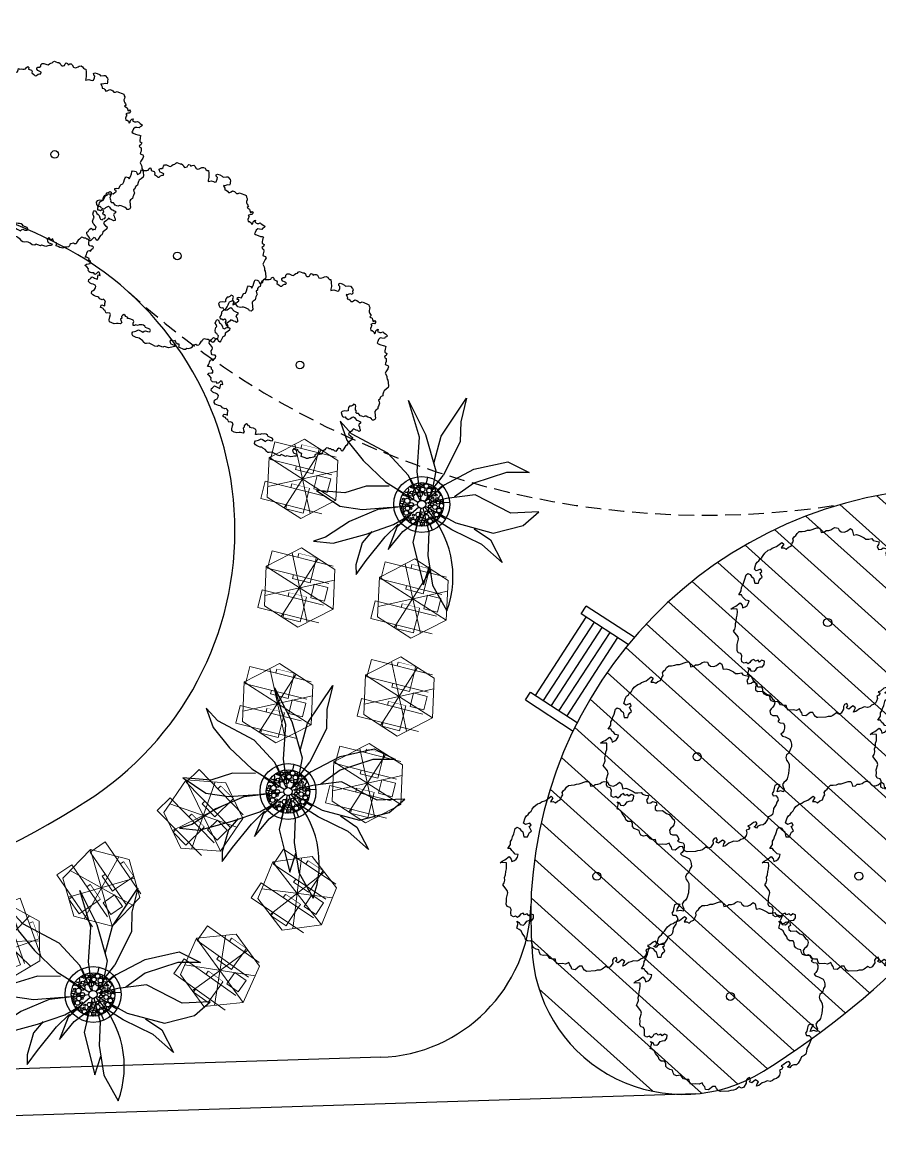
# Model space of a CAD drawing. Extents: x 309418 to 1212698, y 3438380 to 6877191.
# Drawn here: x 606423.65 to 606451.22, y 3438566.44 to 3438602.69 of the extents above; entities that cross this region are included whole.
import ezdxf

# ---------------------------------------------------------------- set-up
doc = ezdxf.new("R2010")
doc.units = 0
doc.header["$MEASUREMENT"] = 0
doc.set_wipeout_variables(frame=1)
doc.linetypes.add('DASHED', pattern=[0.75, 0.5, -0.25])
for name, color, linetype in [('Draft _ Lines', 20, 'Continuous'), ('DRAFT LINES', 32, 'Continuous'), ('DRAFT-LINES', 10, 'Continuous'), ('HW-LS-XR-Base v1$0$LA-DT-STAIRS', 20, 'Continuous'), ('LA-FLOWERING-TREE', 221, 'Continuous'), ('LA-HARD-PAVE-HATCH-MARBLE-TYPE (PV - MT-BG-01-AN - RA- ∅ - 01)', 227, 'Continuous'), ('LA-HARD-PAVE-HATCH-WOOD-TYPE( PV - WO-DW-01-∅ - ∅-∅ - 04)', 17, 'Continuous'), ('LA-HARD-PAVE-LINE-01', 30, 'Continuous'), ('LA-PATTERN', 28, 'Continuous'), ('LA-PLNT-PALMS', 251, 'Continuous'), ('LA-PLNT-TREE-TRUNK', 52, 'Continuous'), ('Tree-Delonix regia', 71, 'Continuous')]:
    doc.layers.add(name, color=color, linetype=linetype)
doc.layers.add('HW-LA-SF-LOUNGE CHAIRS', color=215, linetype='Continuous', lineweight=0)
doc.layers.add('L-CON-SF-CABANA', color=215, linetype='Continuous', lineweight=0)
doc.layers.add('HW-LS-XR-Base v1$0$HW-LS-Retaining Walls', color=1, linetype='Continuous', true_color=0xff0000)

# ---------------------------------------------------------------- blocks, each defined once
blk = doc.blocks.new('FTR-6')
blk.add_lwpolyline([(-2.443, -1.827), (-2.433, -1.751), (-2.405, -1.678), (-2.469, -1.618), (-2.646, -1.595), (-2.707, -1.511), (-2.662, -1.44), (-2.652, -1.364), (-2.624, -1.291), (-2.727, -1.252), (-2.788, -1.167), (-2.916, -1.048), (-2.888, -0.975), (-2.843, -0.904), (-2.907, -0.844), (-2.951, -0.762), (-2.941, -0.686), (-2.949, -0.608), (-3.03, -0.546), (-3.073, -0.464), (-3.046, -0.391), (-3.001, -0.32), (-3.044, -0.237), (-3.07, -0.157), (-3.06, -0.081), (-2.997, -0.013), (-2.97, 0.061), (-3.048, 0.148), (-3.056, 0.226), (-3.011, 0.297), (-2.992, 0.448), (-2.964, 0.521), (-2.972, 0.599), (-2.998, 0.679), (-2.843, 0.762), (-2.834, 0.837), (-2.808, 0.757), (-2.836, 0.684), (-2.775, 0.599), (-2.704, 0.59), (-2.613, 0.604), (-2.546, 0.57), (-2.481, 0.51), (-2.39, 0.524), (-2.31, 0.59), (-2.353, 0.673), (-2.441, 0.684), (-2.431, 0.76), (-2.516, 0.796), (-2.506, 0.872), (-2.591, 0.909), (-2.665, 0.893), (-2.736, 0.902), (-2.744, 0.98), (-2.811, 1.014), (-2.836, 1.094), (-2.774, 1.163), (-2.693, 1.229), (-2.666, 1.303), (-2.709, 1.385), (-2.682, 1.458), (-2.601, 1.525), (-2.539, 1.594), (-2.385, 1.676), (-2.34, 1.747), (-2.31, 1.974), (-2.237, 1.99), (-2.16, 2.031), (-2.097, 2.1), (-2.02, 2.142), (-1.939, 2.208), (-1.862, 2.249), (-1.782, 2.316), (-1.719, 2.385), (-1.798, 2.472), (-1.862, 2.531), (-1.774, 2.52), (-1.689, 2.483), (-1.512, 2.46), (-1.525, 2.36), (-1.57, 2.289), (-1.486, 2.252), (-1.415, 2.243), (-1.341, 2.259), (-1.264, 2.3), (-1.325, 2.385), (-1.315, 2.461), (-1.323, 2.538), (-1.296, 2.612), (-1.36, 2.671), (-1.212, 2.703), (-1.132, 2.77), (-1.058, 2.786), (-0.981, 2.827), (-0.886, 2.866), (-0.732, 2.949), (-0.662, 2.94), (-0.636, 2.86), (-0.646, 2.784), (-0.638, 2.706), (-0.728, 2.564), (-0.65, 2.477), (-0.573, 2.518), (-0.499, 2.534), (-0.428, 2.525), (-0.373, 2.672), (-0.303, 2.663), (-0.275, 2.736), (-0.41, 2.805), (-0.418, 2.883), (-0.264, 2.965), (-0.19, 2.981), (-0.119, 2.972), (-0.046, 2.988), (0.025, 2.979), (0.099, 2.995), (0.19, 3.009), (0.331, 2.991), (0.399, 2.957), (0.469, 2.948), (0.604, 2.879), (0.815, 2.852), (0.823, 2.774), (0.676, 2.742), (0.74, 2.682), (0.765, 2.602), (0.853, 2.591), (0.938, 2.554), (1.033, 2.593), (1.107, 2.609), (1.152, 2.68), (1.226, 2.696), (1.296, 2.687), (1.37, 2.703), (1.458, 2.692), (1.522, 2.632), (1.604, 2.57), (1.671, 2.536), (1.735, 2.477), (1.937, 2.374), (2.001, 2.314), (1.974, 2.241), (1.929, 2.17), (2.01, 2.108), (2.081, 2.099), (2.145, 2.039), (2.212, 2.005), (2.283, 1.996), (2.35, 1.962), (2.411, 1.877), (2.383, 1.804), (2.391, 1.726), (2.452, 1.641), (2.537, 1.604), (2.678, 1.586), (2.686, 1.508), (2.596, 1.366), (2.678, 1.304), (2.721, 1.222), (2.772, 1.062), (2.78, 0.984), (2.844, 0.924), (2.925, 0.862), (2.916, 0.787), (2.959, 0.704), (3.019, 0.62), (2.942, 0.578), (2.869, 0.562), (2.82, 0.466), (2.902, 0.404), (2.973, 0.395), (3.03, 0.285), (2.985, 0.214), (2.914, 0.223), (2.852, 0.155), (2.86, 0.077), (2.988, -0.042), (3.003, -0.198), (3.047, -0.281), (3.027, -0.432), (3.035, -0.51), (2.99, -0.581), (2.913, -0.622), (2.839, -0.638), (2.769, -0.629), (2.695, -0.645), (2.629, -0.739), (2.654, -0.819), (2.733, -0.906), (2.723, -0.982), (2.696, -1.055), (2.622, -1.071), (2.647, -1.151), (2.708, -1.236), (2.681, -1.31), (2.618, -1.378), (2.541, -1.42), (2.467, -1.436), (2.397, -1.427), (2.387, -1.502), (2.43, -1.585), (2.481, -1.745), (2.454, -1.818), (2.409, -1.889), (2.346, -1.958), (2.272, -1.974), (2.195, -2.015), (2.121, -2.032), (2.051, -2.022), (1.974, -2.064), (1.929, -2.135), (1.919, -2.21), (1.891, -2.284), (1.829, -2.353), (1.668, -2.486), (1.514, -2.568), (1.44, -2.584), (1.352, -2.573), (1.278, -2.589), (1.233, -2.66), (1.206, -2.733), (1.129, -2.775), (1.086, -2.692), (0.986, -2.628), (1.063, -2.587), (1.211, -2.555), (1.168, -2.472), (1.083, -2.436), (1.006, -2.477), (0.908, -2.541), (0.834, -2.557), (0.807, -2.631), (0.871, -2.69), (0.861, -2.766), (0.816, -2.837), (0.742, -2.853), (0.665, -2.894), (0.517, -2.926), (0.437, -2.993), (0.36, -3.034), (0.29, -3.025), (0.205, -2.988), (0.128, -3.03), (-0.02, -3.062), (-0.091, -3.053), (-0.155, -2.993), (-0.24, -2.957), (-0.313, -2.973), (-0.339, -2.893), (-0.268, -2.902), (-0.194, -2.886), (-0.185, -2.81), (-0.252, -2.776), (-0.393, -2.757), (-0.46, -2.723), (-0.453, -2.801), (-0.526, -2.817), (-0.594, -2.783), (-0.639, -2.854), (-0.716, -2.895), (-0.79, -2.911), (-0.86, -2.902), (-0.927, -2.868), (-0.998, -2.859), (-1.065, -2.824), (-1.126, -2.74), (-1.211, -2.703), (-1.278, -2.669), (-1.419, -2.651), (-1.487, -2.616), (-1.41, -2.575), (-1.336, -2.559), (-1.358, -2.454), (-1.517, -2.433), (-1.542, -2.353), (-1.468, -2.337), (-1.441, -2.263), (-1.508, -2.229), (-1.582, -2.245), (-1.645, -2.314), (-1.792, -2.346), (-1.86, -2.312), (-1.885, -2.232), (-2.026, -2.213), (-2.094, -2.179), (-2.158, -2.12), (-2.225, -2.085), (-2.417, -1.907), (-2.431, -1.879)], close=True)
blk.add_circle((0, 0), 0.13)
blk = doc.blocks.new('Lounge 1')
at = {"lineweight": 13, "extrusion": (0, 0, -1)}
blk.add_line((0.411, 1.439), (0.411, 0.859), dxfattribs=at)
blk.add_wipeout([(0.29, 0.859), (0.29, 0), (-0.29, 0), (-0.29, 0.859), (-0.411, 0.859), (-0.411, 1.439), (-0.29, 1.439), (-0.29, 2.03), (0.29, 2.03), (0.29, 1.439), (0.411, 1.439), (0.411, 0.859)])
at = {"extrusion": (0, 0, -1)}
for p, q in [((-0.29, 2.03), (-0.29, 0)), ((0.29, 2.03), (0.29, 0)), ((0.29, 0), (-0.29, 0))]:
    blk.add_line(p, q, dxfattribs=at)
at = {"lineweight": 13, "extrusion": (0, 0, -1)}
for p, q in [((-0.29, 1.439), (-0.411, 1.439)), ((-0.411, 1.439), (-0.411, 0.859)), ((0.411, 1.439), (0.29, 1.439)), ((-0.29, 0.859), (-0.411, 0.859)), ((0.411, 0.859), (0.29, 0.859))]:
    blk.add_line(p, q, dxfattribs=at)
blk.add_lwpolyline([(0.29, 1.439), (-0.29, 1.439)])
blk = doc.blocks.new('umbrella')
blk.add_lwpolyline([(-0.328, 1.236), (-1.23, 0.331), (-0.897, -0.902), (0.338, -1.231), (1.239, -0.326), (0.907, 0.907)], close=True)
for points in [[(0.329, -1.229), (-0.331, 1.235)], [(1.074, 0.287), (-1.064, -0.282)]]:
    blk.add_lwpolyline(points)
at = {"layer": 'L-CON-SF-CABANA', "extrusion": (0, 0, -1)}
for p, q in [((0.575, 0.995), (-0.571, -0.989)), ((-0.987, 0.575), (0.996, -0.57))]:
    blk.add_line(p, q, dxfattribs=at)
blk = doc.blocks.new('LA-SIDE TABLE-0')
at = {"layer": 'HW-LA-SF-LOUNGE CHAIRS'}
blk.add_lwpolyline([(-0.161, 0.157), (0.161, -0.157), (-0.153, -0.479), (-0.475, -0.166)], close=True, dxfattribs=at)
blk = doc.blocks.new('*U283')
at = {"layer": 'HW-LA-SF-LOUNGE CHAIRS', "rotation": 58.98368453083779}
blk.add_blockref('Lounge 1', (1.326, -0.037), dxfattribs=at)
blk.add_blockref('Lounge 1', (0.656, -1.151), dxfattribs=at)
at = {"rotation": 103.1939563699759}
blk.add_blockref('LA-SIDE TABLE-0', (-0.748, 0.452), dxfattribs=at)
at = {"layer": 'HW-LA-SF-LOUNGE CHAIRS', "rotation": 62.49267780865689}
blk.add_blockref('umbrella', (0.006, -0.001), dxfattribs=at)
blk = doc.blocks.new('*U284')
at = {"layer": 'HW-LA-SF-LOUNGE CHAIRS', "rotation": 44.25284689143749}
blk.add_blockref('Lounge 1', (1.273, -0.373), dxfattribs=at)
blk.add_blockref('Lounge 1', (0.342, -1.28), dxfattribs=at)
at = {"rotation": 88.46311873057563}
blk.add_blockref('LA-SIDE TABLE-0', (-0.609, 0.628), dxfattribs=at)
at = {"layer": 'HW-LA-SF-LOUNGE CHAIRS', "rotation": 47.76184016925659}
blk.add_blockref('umbrella', (0.006, -0.003), dxfattribs=at)
blk = doc.blocks.new('*U287')
at = {"layer": 'HW-LA-SF-LOUNGE CHAIRS', "rotation": 34.35373309132435}
blk.add_blockref('Lounge 1', (1.19, -0.586), dxfattribs=at)
blk.add_blockref('Lounge 1', (0.117, -1.32), dxfattribs=at)
at = {"rotation": 78.5640049304625}
blk.add_blockref('LA-SIDE TABLE-0', (-0.492, 0.723), dxfattribs=at)
at = {"layer": 'HW-LA-SF-LOUNGE CHAIRS', "rotation": 37.86272636914346}
blk.add_blockref('umbrella', (0.005, -0.004), dxfattribs=at)
blk = doc.blocks.new('*U168')
at = {"layer": 'HW-LA-SF-LOUNGE CHAIRS', "rotation": 2.754099903101843}
for p in [(-0.592, -1.185), (0.707, -1.123)]:
    blk.add_blockref('Lounge 1', p, dxfattribs=at)
at = {"rotation": 46.96437174223999}
blk.add_blockref('LA-SIDE TABLE-0', (-0.04, 0.874), dxfattribs=at)
at = {"layer": 'HW-LA-SF-LOUNGE CHAIRS', "rotation": 6.263093180920952}
blk.add_blockref('umbrella', (0.002, -0.006), dxfattribs=at)
blk = doc.blocks.new('*U286')
at = {"layer": 'HW-LA-SF-LOUNGE CHAIRS', "rotation": 22.33804354196196}
blk.add_blockref('Lounge 1', (1.042, -0.821), dxfattribs=at)
blk.add_blockref('Lounge 1', (-0.16, -1.315), dxfattribs=at)
at = {"rotation": 66.54831538110011}
blk.add_blockref('LA-SIDE TABLE-0', (-0.331, 0.81), dxfattribs=at)
at = {"layer": 'HW-LA-SF-LOUNGE CHAIRS', "rotation": 25.84703681978107}
blk.add_blockref('umbrella', (0.004, -0.005), dxfattribs=at)
blk = doc.blocks.new('*U285')
at = {"layer": 'HW-LA-SF-LOUNGE CHAIRS', "rotation": 24.03226924768209}
blk.add_blockref('Lounge 1', (1.066, -0.79), dxfattribs=at)
blk.add_blockref('Lounge 1', (-0.121, -1.319), dxfattribs=at)
at = {"rotation": 68.24254108682025}
blk.add_blockref('LA-SIDE TABLE-0', (-0.354, 0.8), dxfattribs=at)
at = {"layer": 'HW-LA-SF-LOUNGE CHAIRS', "rotation": 27.5412625255012}
blk.add_blockref('umbrella', (0.004, -0.005), dxfattribs=at)
blk = doc.blocks.new('GH-B-LA-HD-FURN-Tree-Pit-140-C2')
blk.add_wipeout([(-0.285, 0.639), (-0.331, 0.617), (-0.371, 0.593), (-0.464, 0.524), (-0.509, 0.48), (-0.547, 0.437), (-0.566, 0.411), (-0.593, 0.373), (-0.614, 0.337), (-0.643, 0.276), (-0.665, 0.22), (-0.683, 0.154), (-0.692, 0.107), (-0.698, 0.047), (-0.7, 0.008), (-0.7, -0.016), (-0.696, -0.075), (-0.684, -0.149), (-0.657, -0.241), (-0.632, -0.301), (-0.605, -0.352), (-0.578, -0.395), (-0.516, -0.473), (-0.43, -0.552), (-0.377, -0.59), (-0.308, -0.629), (-0.192, -0.673), (-0.137, -0.686), (-0.026, -0.7), (0.028, -0.699), (0.16, -0.681), (0.232, -0.66), (0.287, -0.638), (0.411, -0.567), (0.473, -0.516), (0.517, -0.472), (0.565, -0.413), (0.608, -0.346), (0.66, -0.234), (0.679, -0.17), (0.695, -0.08), (0.699, 0.027), (0.674, 0.189), (0.649, 0.262), (0.618, 0.329), (0.576, 0.398), (0.529, 0.458), (0.47, 0.518), (0.414, 0.565), (0.336, 0.614), (0.277, 0.643), (0.234, 0.66), (0.176, 0.677), (0.135, 0.687), (0.1, 0.693), (0.045, 0.699), (0.004, 0.7), (-0.03, 0.699), (-0.071, 0.696), (-0.096, 0.693), (-0.124, 0.689), (-0.195, 0.672)])
at = {"linetype": 'Continuous', "ltscale": 7}
blk.add_circle((0, 0), 0.7, dxfattribs=at)
for centre, radius in [((0, 0), 0.7), ((-0.542, 0.345, 0), 0.0312), ((-0.482, 0.387, 0), 0.0312), ((-0.38, 0.429, 0), 0.0489), ((-0.345, 0.538, 0), 0.0489), ((-0.319, 0.363, 0), 0.0312), ((-0.203, 0.436, 0), 0.0864), ((-0.239, 0.566, 0), 0.0312), ((-0.106, 0.624, 0), 0.0312), ((-0.046, 0.394, 0), 0.0751), ((-0.067, 0.526, 0), 0.0489), ((0.025, 0.561, 0), 0.0312), ((0.091, 0.494, 0), 0.0489), ((0.075, 0.397, 0), 0.0312), ((0.226, 0.418, 0), 0.0751), ((0.247, 0.56, 0), 0.0312), ((0.328, 0.519, 0), 0.0489), ((0.396, 0.429, 0), 0.0489), ((0.48, 0.346, 0), 0.0312), ((-0.592, 0.009, 0), 0.0312), ((-0.526, 0.216, 0), 0.0751), ((-0.442, 0.118, 0), 0.0312), ((-0.432, -0.011, 0), 0.0312), ((-0.385, 0.277, 0), 0.0744), ((-0.319, 0.189, 0), 0.0312), ((-0.223, 0.255, 0), 0.0751), ((0.163, 0.33, 0), 0.0312), ((0.221, 0.245, 0), 0.0744), ((0.336, -0.05, 0), 0.0744), ((0.314, 0.186, 0), 0.0312), ((0.342, 0.102, 0), 0.0489), ((0.39, 0.277, 0), 0.0744), ((0.498, 0.095, 0), 0.0751), ((0.498, -0.073, 0), 0.0751), ((0.553, 0.255, 0), 0.0751), ((0.602, 0.143, 0), 0.0312), ((-0.664, -0.034, 0), 0.0312), ((-0.602, -0.135, 0), 0.0744), ((-0.523, -0.055, 0), 0.0312), ((-0.505, -0.182, 0), 0.0312), ((-0.43, -0.174, 0), 0.0312), ((-0.406, -0.372, 0), 0.0489), ((-0.386, -0.273, 0), 0.0489), ((-0.327, -0.118, 0), 0.0744), ((-0.285, -0.24, 0), 0.0489), ((-0.229, -0.365, 0), 0.0864), ((-0.214, -0.155, 0), 0.0312), ((-0.11, -0.277, 0), 0.0489), ((0.028, -0.318, 0), 0.0489), ((0.112, -0.242, 0), 0.0489), ((0.2, -0.382, 0), 0.0751), ((0.184, -0.17, 0), 0.0312), ((0.211, -0.253, 0), 0.0489), ((0.255, -0.157, 0), 0.0312), ((0.346, -0.263, 0), 0.0489), ((0.37, -0.372, 0), 0.0489), ((0.384, -0.154, 0), 0.0312), ((0.456, -0.261, 0), 0.0312), ((0.521, -0.179, 0), 0.0312), ((-0.508, -0.414, 0), 0.0312), ((-0.345, -0.437, 0), 0.0312), ((-0.249, -0.546, 0), 0.0751), ((-0.175, -0.631, 0), 0.0312), ((-0.144, -0.505, 0), 0.0312), ((-0.086, -0.557, 0), 0.0489), ((0.043, -0.574, 0), 0.0751), ((0.011, -0.474, 0), 0.0312), ((0.01, -0.669, 0), 0.0312), ((0.049, -0.404, 0), 0.0312), ((0.195, -0.556, 0), 0.0744), ((0.274, -0.477, 0), 0.0312), ((0.454, -0.455, 0), 0.0312)]:
    blk.add_circle(centre, radius)
for centre, radius, start, end in [((-0.532, 0.493, 0), 0.0744, 249.8969, 24.4462), ((-0.141, 0.712, 0), 0.0489, 225.1336, 337.319), ((0.053, 0.676, 0), 0.0744, 161.2962, 9.7321), ((0.228, 0.639, 0), 0.0312, 117.3619, 23.3792), ((0.491, 0.534, 0), 0.0312, 191.312, 263.5273), ((0.572, 0.436, 0), 0.0864, 143.8673, 290.7577), ((-0.738, 0.073, 0), 0.0751, 300.57, 48.1319), ((-0.667, 0.152, 0), 0.0312, 228.2509, 106.0031), ((-0.703, 0.259, 0), 0.0489, 338.9516, 340.5973), ((-0.617, 0.292, 0), 0.0312, 212.387, 96.9329), ((0.676, 0.067, 0), 0.0751, 82.3722, 288.9673), ((-0.683, -0.259, 0), 0.0489, 330.5544, 70.9052), ((-0.558, -0.308, 0), 0.0744, 243.0468, 174.7374), ((0.547, -0.365, 0), 0.0864, 29.6959, 262.8687), ((0.661, -0.083, 0), 0.0489, 40.7628, 304.861), ((0.672, -0.262, 0), 0.0489, 95.6985, 221.7485), ((0.664, -0.168, 0), 0.0312, 47.4763, 284.0739), ((0.73, -0.03, 0), 0.0312, 164.2255, 190.993), ((-0.568, -0.456, 0), 0.0312, 13.6332, 63.9215), ((-0.411, -0.524, 0), 0.0744, 297.5976, 166.1329), ((-0.345, -0.612, 0), 0.0312, 335.7961, 145.3358), ((-0.126, -0.734, 0), 0.0751, 29.1719, 131.3472), ((0.145, -0.71, 0), 0.0751, 33.568, 169.5874), ((0.364, -0.524, 0), 0.0744, 340.2974, 269.335), ((0.527, -0.546, 0), 0.0751, 97.2335, 170.6742)]:
    blk.add_arc(centre, radius, start, end)
blk = doc.blocks.new('P200')
blk.add_lwpolyline([(0, -0.1), (0, 0.1)])
blk = doc.blocks.new('COARSE GRAVEL')
blk.add_wipeout([(0.677, 0.593), (0.693, 0.574), (0.693, 0.574), (0.73, 0.527), (0.758, 0.485), (0.793, 0.425), (0.81, 0.393), (0.831, 0.346), (0.85, 0.297), (0.867, 0.242), (0.883, 0.174), (0.894, 0.105), (0.899, 0.041), (0.9, -0.016), (0.898, -0.066), (0.892, -0.123), (0.88, -0.186), (0.867, -0.24), (0.848, -0.301), (0.82, -0.372), (0.79, -0.431), (0.757, -0.487), (0.72, -0.54), (0.681, -0.589), (0.641, -0.632), (0.605, -0.666), (0.579, -0.689), (0.53, -0.728), (0.477, -0.763), (0.444, -0.783), (0.404, -0.804), (0.374, -0.819), (0.305, -0.847), (0.25, -0.865), (0.153, -0.887), (0.088, -0.896), (0.02, -0.9), (-0.062, -0.898), (-0.179, -0.882), (-0.241, -0.867), (-0.295, -0.85), (-0.358, -0.826), (-0.43, -0.791), (-0.464, -0.771), (-0.526, -0.731), (-0.571, -0.696), (-0.616, -0.656), (-0.68, -0.59), (-0.714, -0.548), (-0.748, -0.5), (-0.791, -0.43), (-0.832, -0.343), (-0.866, -0.245), (-0.889, -0.14), (-0.899, -0.041), (-0.897, 0.077), (-0.881, 0.186), (-0.856, 0.277), (-0.839, 0.326), (-0.811, 0.39), (-0.778, 0.452), (-0.742, 0.509), (-0.702, 0.563), (-0.651, 0.621), (-0.592, 0.678), (-0.491, 0.754), (-0.4, 0.806), (-0.329, 0.838), (-0.192, 0.879), (-0.105, 0.894), (0.013, 0.9), (0.085, 0.896), (0.203, 0.877), (0.251, 0.864), (0.353, 0.828), (0.407, 0.803), (0.424, 0.794), (0.47, 0.768), (0.49, 0.755), (0.524, 0.732), (0.558, 0.706), (0.616, 0.656), (0.651, 0.622)])
at = {"rotation": 45.00000000604048}
blk.add_blockref('GH-B-LA-HD-FURN-Tree-Pit-140-C2', (0, 0), dxfattribs=at)
at = {"layer": 'LA-HARD-PAVE-HATCH-WOOD-TYPE( PV - WO-DW-01-∅ - ∅-∅ - 04)'}
blk.add_circle((0, 0), 0.9, dxfattribs=at)
at = {"layer": 'LA-HARD-PAVE-LINE-01'}
blk.add_circle((0, 0), 0.7, dxfattribs=at)
at = {"layer": 'LA-HARD-PAVE-HATCH-WOOD-TYPE( PV - WO-DW-01-∅ - ∅-∅ - 04)'}
for p, rotation in [((-0.24, 0.763), 197.4295865630063), ((0.252, 0.759), 161.6197243753375), ((-0.641, 0.479), 233.239448750675), ((0.649, 0.468), 125.8098621876688), ((-0.8, 0.013), 269.0493109383438), ((0.8, -0.027), 88.09862187668766), ((-0.656, -0.457), 304.8591731260126), ((-0.265, -0.755), 340.6690353136814), ((0.227, -0.767), 16.47889750135008), ((0.633, -0.489), 52.28875968901892)]:
    blk.add_blockref('P200', p, dxfattribs=dict(at, rotation=rotation))
blk = doc.blocks.new('GH-B-LA-PL-PALM')
for p, q in [((-1.517, 2.964), (-2.174, 3.082)), ((-2.174, 3.082), (-1.583, 2.408)), ((-0.725, 2.373), (-1.517, 2.964)), ((-1.583, 2.408), (-1.319, 1.141)), ((-0.226, 1.232), (-0.725, 2.373)), ((-2.808, 1.298), (-2.97, 2.047)), ((-2.97, 2.047), (-2.513, 1.474)), ((-2.513, 1.474), (-1.587, 0.875)), ((-1.933, 0.598), (-2.808, 1.298)), ((-1.319, 1.141), (-0.653, 0.504)), ((-0.022, 0.123), (-0.226, 1.232)), ((-1.587, 0.875), (-0.851, 0.675)), ((-0.955, 0.175), (-1.933, 0.598)), ((-0.653, 0.504), (-0.099, 0.076)), ((-0.955, 0.175), (-0.123, 0.023)), ((-0.585, -0.034), (-1.172, -0.045)), ((0.206, -1.184), (0.662, -1.757)), ((0.662, -1.757), (1.267, -2.163)), ((1.267, -2.163), (1.777, -2.915))]:
    blk.add_line(p, q)
for points in [[(-0.451, 1.808), (-0.499, 2.44), (-0.17, 3.188), (-0.209, 2.316), (0.031, 1.265), (0.106, 0.609)], [(0.075, 0.1), (0.543, 0.728), (1.155, 1.179), (1.809, 1.901), (2.162, 2.778)], [(0.112, 0.054), (1.131, 0.546), (1.977, 1.672), (1.392, 1.44)], [(-0.085, -0.091), (-0.721, -0.772), (-1.64, -1.411), (-2.332, -2.431), (-1.827, -1.319), (-1.132, -0.325), (-0.476, 0.023), (-0.125, 0.006)], [(0.484, -0.064), (1.072, -0.167), (1.803, 0.069), (1.06, 0.076), (0.462, 0.223)], [(-1.27, -0.522), (-2.104, -0.891), (-3.563, -1.025), (-2.852, -0.688), (-2.355, -0.309), (-1.172, -0.045)], [(-0.056, -0.112), (-0.459, -0.92), (-0.598, -1.887), (-0.356, -3.184), (-0.437, -3.729), (-0.092, -3.173), (0.082, -2.348), (0.165, -1.363), (0.015, -0.124)], [(0.089, -0.087), (1.018, -0.999), (1.885, -1.46), (2.766, -1.745), (3.106, -1.976), (2.762, -1.439), (1.868, -0.796), (1.076, -0.298), (0.553, -0.094), (0.123, -0.021)], [(1.682, -0.703), (2.163, -0.713), (2.841, -0.428), (3.079, -0.234), (2.524, -0.261), (1.55, -0.256), (0.968, -0.194)], [(1.777, -2.915), (1.7, -2.02), (1.329, -1.394), (0.682, -0.702)]]:
    blk.add_lwpolyline(points)
blk.add_arc((3.175, -0.24), 3.184, 108.5551, 173.4273)
at = {"layer": 'LA-PLNT-TREE-TRUNK'}
blk.add_circle((0, 0), 0.131, dxfattribs=at)
blk = doc.blocks.new('Delonix regia')
at = {"linetype": 'Continuous'}
blk.add_lwpolyline([(2.746, -0.535), (2.736, -0.575), (2.722, -0.616), (2.664, -0.605), (2.668, -0.648), (2.68, -0.697), (2.659, -0.734), (2.623, -0.79), (2.679, -0.804), (2.666, -0.866), (2.599, -0.87), (2.571, -0.833), (2.505, -0.801), (2.5, -0.85), (2.456, -0.861), (2.399, -0.882), (2.358, -0.933), (2.388, -0.966), (2.392, -1.03), (2.362, -1.086), (2.408, -1.09), (2.458, -1.056), (2.512, -1.06), (2.55, -1.08), (2.55, -1.08), (2.55, -1.08), (2.486, -1.111), (2.507, -1.185), (2.541, -1.221), (2.585, -1.246), (2.588, -1.292), (2.596, -1.351), (2.604, -1.444), (2.555, -1.441), (2.514, -1.423), (2.467, -1.426), (2.422, -1.361), (2.392, -1.317), (2.321, -1.31), (2.249, -1.337), (2.204, -1.346), (2.208, -1.393), (2.239, -1.477), (2.272, -1.547), (2.302, -1.59), (2.312, -1.635), (2.27, -1.65), (2.232, -1.678), (2.186, -1.702), (2.151, -1.736), (2.166, -1.812), (2.1, -1.837), (2.038, -1.819), (2.019, -1.86), (2.035, -1.902), (1.996, -1.944), (1.958, -1.972), (1.91, -1.99), (1.87, -2.012), (1.902, -2.096), (1.885, -2.143), (1.825, -2.166), (1.71, -2.188), (1.662, -2.206), (1.629, -2.3), (1.596, -2.34), (1.56, -2.374), (1.55, -2.419), (1.503, -2.477), (1.425, -2.561), (1.385, -2.583), (1.299, -2.574), (1.226, -2.56), (1.175, -2.572), (1.118, -2.601), (1.074, -2.631), (1.024, -2.608), (0.972, -2.614), (0.928, -2.644), (0.877, -2.635), (0.846, -2.681), (0.827, -2.722), (0.737, -2.756), (0.695, -2.772), (0.652, -2.802), (0.576, -2.782), (0.529, -2.786), (0.431, -2.891), (0.385, -2.949), (0.34, -2.959), (0.295, -2.948), (0.268, -2.911), (0.284, -2.864), (0.274, -2.819), (0.248, -2.747), (0.225, -2.687), (0.197, -2.649), (0.156, -2.631), (0.132, -2.585), (0.108, -2.539), (0.119, -2.494), (0.127, -2.443), (0.093, -2.407), (0.09, -2.361), (0.132, -2.345), (0.149, -2.298), (0.191, -2.248), (0.24, -2.23), (0.264, -2.186), (0.236, -2.128), (0.181, -2.128), (0.134, -2.112), (0.106, -2.074), (0.054, -2.08), (-0.004, -2.109), (-0.04, -2.142), (-0.077, -2.115), (-0.112, -2.06), (-0.176, -2.015), (-0.231, -2.015), (-0.275, -2.08), (-0.292, -2.127), (-0.282, -2.171), (-0.237, -2.202), (-0.255, -2.243), (-0.236, -2.332), (-0.193, -2.357), (-0.147, -2.367), (-0.102, -2.378), (-0.061, -2.397), (-0.058, -2.443), (-0.068, -2.488), (-0.076, -2.539), (-0.055, -2.579), (-0.043, -2.629), (-0.027, -2.672), (-0.063, -2.705), (-0.108, -2.695), (-0.158, -2.707), (-0.169, -2.752), (-0.196, -2.789), (-0.214, -2.83), (-0.25, -2.864), (-0.291, -2.845), (-0.295, -2.799), (-0.319, -2.753), (-0.334, -2.711), (-0.346, -2.661), (-0.393, -2.664), (-0.442, -2.662), (-0.532, -2.641), (-0.58, -2.659), (-0.585, -2.756), (-0.574, -2.821), (-0.63, -2.855), (-0.732, -2.839), (-0.793, -2.82), (-0.837, -2.85), (-0.881, -2.86), (-0.929, -2.844), (-1.068, -2.875), (-1.12, -2.881), (-1.124, -2.834), (-1.099, -2.791), (-1.122, -2.731), (-1.179, -2.725), (-1.272, -2.732), (-1.287, -2.69), (-1.279, -2.639), (-1.313, -2.603), (-1.31, -2.555), (-1.344, -2.519), (-1.36, -2.477), (-1.382, -2.437), (-1.427, -2.427), (-1.471, -2.436), (-1.524, -2.422), (-1.601, -2.437), (-1.651, -2.449), (-1.691, -2.416), (-1.695, -2.369), (-1.764, -2.326), (-1.764, -2.326), (-1.808, -2.312), (-1.842, -2.34), (-1.892, -2.329), (-1.931, -2.305), (-1.966, -2.273), (-1.994, -2.238), (-2.044, -2.226), (-2.072, -2.191), (-2.089, -2.145), (-2.112, -2.085), (-2.136, -2.019), (-2.092, -1.995), (-2.057, -1.967), (-2.079, -1.929), (-2.092, -1.874), (-2.071, -1.828), (-2.048, -1.789), (-2.098, -1.777), (-2.108, -1.728), (-2.099, -1.672), (-2.182, -1.673), (-2.205, -1.712), (-2.226, -1.757), (-2.187, -1.864), (-2.201, -1.907), (-2.246, -1.886), (-2.281, -1.853), (-2.323, -1.824), (-2.373, -1.789), (-2.415, -1.699), (-2.436, -1.662), (-2.479, -1.647), (-2.511, -1.561), (-2.531, -1.508), (-2.588, -1.499), (-2.628, -1.431), (-2.645, -1.346), (-2.663, -1.277), (-2.68, -1.231), (-2.745, -1.179), (-2.773, -1.144), (-2.774, -1.1), (-2.759, -1.018), (-2.776, -0.934), (-2.777, -0.889), (-2.808, -0.847), (-2.828, -0.794), (-2.852, -0.728), (-2.861, -0.685), (-2.849, -0.636), (-2.807, -0.605), (-2.765, -0.597), (-2.724, -0.627), (-2.685, -0.65), (-2.639, -0.671), (-2.594, -0.692), (-2.585, -0.734), (-2.567, -0.803), (-2.559, -0.845), (-2.512, -0.85), (-2.466, -0.871), (-2.441, -0.937), (-2.397, -0.996), (-2.354, -0.988), (-2.336, -0.936), (-2.366, -0.856), (-2.385, -0.803), (-2.371, -0.76), (-2.375, -0.709), (-2.399, -0.665), (-2.434, -0.632), (-2.465, -0.591), (-2.51, -0.57), (-2.537, -0.519), (-2.582, -0.498), (-2.611, -0.464), (-2.558, -0.421), (-2.507, -0.395), (-2.484, -0.356), (-2.507, -0.274), (-2.545, -0.212), (-2.573, -0.178), (-2.539, -0.149), (-2.556, -0.103), (-2.551, -0.056), (-2.552, -0.011), (-2.602, 0.001), (-2.656, 0.003), (-2.686, -0.038), (-2.733, -0.033), (-2.767, -0.083), (-2.788, -0.129), (-2.846, -0.136), (-2.889, -0.061), (-2.924, -0.028), (-2.98, 0.019), (-3.016, 0.096), (-3.039, 0.178), (-2.996, 0.225), (-2.908, 0.273), (-2.844, 0.304), (-2.832, 0.354), (-2.864, 0.418), (-2.903, 0.441), (-2.888, 0.484), (-2.865, 0.523), (-2.882, 0.569), (-2.882, 0.569), (-2.865, 0.616), (-2.877, 0.66), (-2.893, 0.702), (-2.854, 0.725), (-2.806, 0.726), (-2.782, 0.674), (-2.761, 0.629), (-2.698, 0.683), (-2.656, 0.699), (-2.634, 0.755), (-2.635, 0.807), (-2.674, 0.827), (-2.698, 0.905), (-2.69, 0.952), (-2.699, 1.001), (-2.729, 1.046), (-2.749, 1.1), (-2.765, 1.155), (-2.755, 1.22), (-2.691, 1.261), (-2.651, 1.246), (-2.601, 1.229), (-2.537, 1.244), (-2.493, 1.265), (-2.484, 1.312), (-2.502, 1.384), (-2.523, 1.428), (-2.54, 1.474), (-2.536, 1.545), (-2.484, 1.582), (-2.441, 1.572), (-2.396, 1.567), (-2.35, 1.571), (-2.336, 1.524), (-2.327, 1.475), (-2.313, 1.428), (-2.294, 1.387), (-2.215, 1.434), (-2.172, 1.459), (-2.143, 1.404), (-2.084, 1.479), (-2.097, 1.526), (-2.188, 1.536), (-2.232, 1.55), (-2.218, 1.616), (-2.27, 1.662), (-2.295, 1.705), (-2.297, 1.757), (-2.277, 1.799), (-2.236, 1.827), (-2.222, 1.907), (-2.236, 1.98), (-2.17, 1.978), (-2.117, 1.929), (-2.079, 1.899), (-2.018, 1.944), (-2.022, 2.003), (-1.982, 2.035), (-1.991, 2.084), (-2.011, 2.125), (-2.041, 2.157), (-1.986, 2.174), (-1.937, 2.183), (-1.898, 2.206), (-1.829, 2.232), (-1.785, 2.209), (-1.78, 2.159), (-1.701, 2.171), (-1.661, 2.155), (-1.614, 2.182), (-1.613, 2.225), (-1.642, 2.258), (-1.642, 2.258), (-1.667, 2.295), (-1.655, 2.339), (-1.596, 2.406), (-1.544, 2.42), (-1.5, 2.436), (-1.475, 2.491), (-1.461, 2.575), (-1.451, 2.624), (-1.402, 2.659), (-1.358, 2.647), (-1.315, 2.652), (-1.269, 2.652), (-1.222, 2.647), (-1.217, 2.604), (-1.229, 2.56), (-1.182, 2.555), (-1.157, 2.519), (-1.077, 2.56), (-1.077, 2.605), (-1.067, 2.654), (-1.067, 2.699), (-1.019, 2.768), (-0.941, 2.803), (-0.896, 2.803), (-0.863, 2.866), (-0.848, 2.917), (-0.779, 2.943), (-0.727, 2.956), (-0.709, 2.906), (-0.746, 2.825), (-0.741, 2.781), (-0.746, 2.734), (-0.777, 2.666), (-0.801, 2.623), (-0.774, 2.566), (-0.729, 2.566), (-0.689, 2.535), (-0.624, 2.559), (-0.609, 2.61), (-0.639, 2.644), (-0.606, 2.691), (-0.559, 2.702), (-0.529, 2.742), (-0.552, 2.79), (-0.606, 2.798), (-0.613, 2.846), (-0.642, 2.88), (-0.589, 2.934), (-0.538, 2.948), (-0.47, 2.979), (-0.434, 3.003), (-0.379, 3.007), (-0.338, 2.988), (-0.297, 2.97), (-0.202, 2.988), (-0.133, 3.014), (-0.083, 3.032), (-0.03, 3.041), (0.02, 3.014), (0.061, 2.996), (0.072, 2.949), (0.007, 2.913), (-0.043, 2.895), (0.009, 2.892), (0.054, 2.908), (0.075, 2.866), (0.141, 2.856), (0.19, 2.846), (0.224, 2.876), (0.194, 2.91), (0.237, 2.948), (0.281, 2.92), (0.326, 2.846), (0.425, 2.883), (0.475, 2.885), (0.52, 2.856), (0.596, 2.879), (0.664, 2.91), (0.711, 2.933), (0.76, 2.94), (0.792, 2.867), (0.777, 2.817), (0.865, 2.838), (0.943, 2.873), (0.999, 2.905), (1.042, 2.91), (1.084, 2.858), (1.101, 2.813), (1.084, 2.767), (1.062, 2.72), (1.108, 2.703), (1.151, 2.679), (1.209, 2.706), (1.251, 2.728), (1.268, 2.683), (1.303, 2.651), (1.327, 2.615), (1.327, 2.615), (1.357, 2.583), (1.398, 2.554), (1.447, 2.564), (1.496, 2.553), (1.491, 2.506), (1.456, 2.478), (1.491, 2.385), (1.477, 2.342), (1.433, 2.318), (1.443, 2.232), (1.44, 2.178), (1.475, 2.146), (1.538, 2.139), (1.583, 2.118), (1.611, 2.084), (1.655, 2.107), (1.637, 2.176), (1.617, 2.229), (1.629, 2.278), (1.661, 2.313), (1.704, 2.299), (1.738, 2.267), (1.788, 2.255), (1.823, 2.283), (1.883, 2.283), (1.923, 2.237), (1.957, 2.145), (1.981, 2.101), (2.028, 2.096), (2.078, 2.084), (2.119, 2.055), (2.163, 2.056), (2.206, 2.042), (2.226, 1.989), (2.246, 1.936), (2.274, 1.902), (2.278, 1.85), (2.257, 1.805), (2.252, 1.758), (2.287, 1.726), (2.325, 1.703), (2.372, 1.72), (2.416, 1.721), (2.434, 1.675), (2.419, 1.632), (2.471, 1.614), (2.506, 1.582), (2.508, 1.537), (2.479, 1.451), (2.497, 1.405), (2.538, 1.375), (2.583, 1.355), (2.626, 1.341), (2.67, 1.304), (2.683, 1.249), (2.671, 1.199), (2.673, 1.155), (2.701, 1.12), (2.643, 1.053), (2.544, 0.956), (2.469, 0.913), (2.435, 0.885), (2.476, 0.855), (2.517, 0.826), (2.548, 0.762), (2.566, 0.716), (2.604, 0.692), (2.684, 0.722), (2.732, 0.755), (2.734, 0.809), (2.766, 0.843), (2.812, 0.823), (2.843, 0.759), (2.866, 0.677), (2.861, 0.63), (2.942, 0.555), (2.97, 0.52), (2.958, 0.41), (2.935, 0.372), (2.891, 0.348), (2.859, 0.313), (2.812, 0.296), (2.786, 0.346), (2.745, 0.376), (2.7, 0.397), (2.676, 0.441), (2.651, 0.386), (2.637, 0.343), (2.602, 0.315), (2.626, 0.271), (2.63, 0.22), (2.612, 0.168), (2.646, 0.136), (2.689, 0.122), (2.739, 0.11), (2.77, 0.047), (2.771, 0.002), (2.766, -0.045), (2.803, -0.084), (2.849, -0.105), (2.869, -0.157), (2.913, -0.276), (2.93, -0.323), (2.9, -0.364), (2.886, -0.407), (2.845, -0.437), (2.799, -0.455), (2.766, -0.489)], close=True, dxfattribs=at)
blk.add_circle((0, 0), 0.122, dxfattribs=at)

msp = doc.modelspace()

# ---------------------------------------------------------------- hatches: boundary and pattern name
at = {"layer": 'LA-PATTERN', "true_color": 0x99724c}
h = msp.add_hatch(dxfattribs=at)
h.set_pattern_fill('_USER', color=35, scale=1.0032, angle=318, pattern_type=0)
h.set_pattern_definition([(318, (0, 0), (0.6712718243, 0.74552288892), [])])
edge = h.paths.add_edge_path()
edge.add_arc((606453.82931, 3438573.90853), 13.82901, 96.933075, 185.336637)
edge.add_arc((606444.90443, 3438573.07483), 4.86528, 185.336637, 302.083029)
edge.add_arc((606432.76809, 3438592.43456), 27.71456, 302.083029, 331.245666)
edge.add_arc((606452.01242, 3438581.87486), 5.76344, 331.245666, 448.532668)

# ---------------------------------------------------------------- linework, layer by layer
at = {"layer": 'Draft _ Lines', "color": 114, "linetype": 'DASHED', "true_color": 0x139b48}
msp.add_lwpolyline([(606449.95019, 3438587.18233, -0.22749412), (606427.05662, 3438594.02804, -0.87872945)], format="xyb", dxfattribs=at)
at = {"layer": 'DRAFT LINES', "color": 4}
msp.add_lwpolyline([(606369.37447, 3438589.97181, 0.44412463), (606337.65654, 3438577.48717, 0.51908638), (606346.861, 3438563.96664, 0.17705486), (606366.31667, 3438570.73931, -0.27714104), (606396.87841, 3438575.19443, 0.24487683), (606425.68857, 3438577.63022, 0.57105768), (606425.12731, 3438595.39464, 0.30762999), (606407.54085, 3438593.71169, -0.30638687), (606369.37447, 3438589.97181)], format="xyb", dxfattribs=at)
at = {"layer": 'DRAFT-LINES'}
for points in [[(606452.16001, 3438587.63641, 0.406076), (606440.06024, 3438572.62233, 0.55857418), (606447.48861, 3438568.95259, 0.12793725), (606457.06518, 3438579.10233, 0.5616731), (606452.16001, 3438587.63641, 6.95738732)], [(606435.17929, 3438569.40196), (606375.62639, 3438567.48816, 0.16448047), (606362.72768, 3438562.66003, -0.14286623), (606353.18651, 3438558.62163, -0.02714803), (606330.6956, 3438557.21859)], [(606445.31492, 3438568.22691), (606375.67457, 3438565.98894, 0.16448047), (606363.67577, 3438561.49765, -0.14286623), (606353.36099, 3438557.13181, -0.02714803), (606330.70763, 3438555.71864)]]:
    msp.add_lwpolyline(points, format="xyb", dxfattribs=at)
msp.add_arc((606435.00669, 3438574.39899), 5, 271.840629, 358.50736, dxfattribs=at)
at = {"layer": 'HW-LS-XR-Base v1$0$HW-LS-Retaining Walls'}
for p, q in [((606441.62719, 3438583.66602), (606441.79071, 3438583.91754)), ((606443.33438, 3438582.91396), (606441.79071, 3438583.91754)), ((606443.14008, 3438582.68246), (606441.62719, 3438583.66602)), ((606439.82849, 3438580.89931), (606439.99201, 3438581.15082)), ((606439.99201, 3438581.15082), (606441.49945, 3438580.17081)), ((606439.82849, 3438580.89931), (606441.36561, 3438579.89999))]:
    msp.add_line(p, q, dxfattribs=at)
at = {"layer": 'HW-LS-XR-Base v1$0$LA-DT-STAIRS'}
for p, q in [((606440.15359, 3438581.04578), (606441.78877, 3438583.56097)), ((606442.04029, 3438583.39745), (606440.40511, 3438580.88226)), ((606442.29181, 3438583.23394), (606440.65663, 3438580.71874)), ((606442.54332, 3438583.07042), (606440.90815, 3438580.55523)), ((606442.79484, 3438582.9069), (606441.15966, 3438580.39171))]:
    msp.add_line(p, q, dxfattribs=at)

# ---------------------------------------------------------------- block references
at = {"layer": 'HW-LA-SF-LOUNGE CHAIRS', "xscale": -1, "rotation": 258.6539472657729}
for p in [(606432.56868, 3438584.50576), (606436.20888, 3438584.15247)]:
    msp.add_blockref('*U168', p, dxfattribs=at)
at = {"layer": 'LA-FLOWERING-TREE', "rotation": 45.77054702215741}
for p in [(606449.55507, 3438583.39168), (606454.03379, 3438579.35903), (606445.35628, 3438579.07266), (606442.12994, 3438575.22798), (606450.5604, 3438575.23056), (606446.42664, 3438571.35921)]:
    msp.add_blockref('FTR-6', p, dxfattribs=at)
at = {"layer": 'Tree-Delonix regia', "rotation": 47.46426310588033}
for p in [(606424.68682, 3438598.45041), (606428.63023, 3438595.1865)]:
    msp.add_blockref('Delonix regia', p, dxfattribs=at)

# ---------------------------------------------------------------- next in the draw order: block references
at = {"layer": 'HW-LA-SF-LOUNGE CHAIRS', "xscale": -1, "rotation": 258.6539472657729}
for name, p in [('*U168', (606432.66207, 3438588.00654)), ('*U168', (606435.76554, 3438581.00719)), ('*U283', (606423.08094, 3438573.12076))]:
    msp.add_blockref(name, p, dxfattribs=at)
at = {"layer": 'LA-HARD-PAVE-HATCH-MARBLE-TYPE (PV - MT-BG-01-AN - RA- ∅ - 01)', "rotation": 6.135701135505339}
msp.add_blockref('COARSE GRAVEL', (606436.49431, 3438587.19071), dxfattribs=at)

# ---------------------------------------------------------------- next in the draw order: block references
at = {"layer": 'HW-LA-SF-LOUNGE CHAIRS', "xscale": -1, "rotation": 258.6539472657729}
msp.add_blockref('*U284', (606426.18441, 3438574.84845), dxfattribs=at)
at = {"layer": 'LA-HARD-PAVE-HATCH-MARBLE-TYPE (PV - MT-BG-01-AN - RA- ∅ - 01)', "rotation": 6.135701135505339}
msp.add_blockref('COARSE GRAVEL', (606425.91809, 3438571.42358), dxfattribs=at)
at = {"layer": 'LA-PLNT-PALMS', "rotation": 231.1357011280185}
msp.add_blockref('GH-B-LA-PL-PALM', (606436.49431, 3438587.19071), dxfattribs=at)
at = {"layer": 'Tree-Delonix regia', "rotation": 47.46426310588033}
msp.add_blockref('Delonix regia', (606432.57365, 3438591.67618), dxfattribs=at)

# ---------------------------------------------------------------- next in the draw order: block references
at = {"layer": 'HW-LA-SF-LOUNGE CHAIRS', "xscale": -1, "rotation": 258.6539472657729}
msp.add_blockref('*U287', (606429.46542, 3438577.17424), dxfattribs=at)

# ---------------------------------------------------------------- next in the draw order: block references
msp.add_blockref('*U168', (606431.85932, 3438580.78461), dxfattribs=at)

# ---------------------------------------------------------------- next in the draw order: block references
msp.add_blockref('*U168', (606434.74581, 3438578.21631), dxfattribs=at)

# ---------------------------------------------------------------- next in the draw order: block references
msp.add_blockref('*U286', (606432.48474, 3438574.67235), dxfattribs=at)
at = {"layer": 'LA-HARD-PAVE-HATCH-MARBLE-TYPE (PV - MT-BG-01-AN - RA- ∅ - 01)', "rotation": 6.135701135505339}
msp.add_blockref('COARSE GRAVEL', (606432.19196, 3438577.95186), dxfattribs=at)

# ---------------------------------------------------------------- next in the draw order: block references
at = {"layer": 'HW-LA-SF-LOUNGE CHAIRS', "xscale": -1, "rotation": 258.6539472657729}
msp.add_blockref('*U285', (606430.00199, 3438572.19158), dxfattribs=at)

# ---------------------------------------------------------------- next in the draw order: block references
at = {"layer": 'LA-PLNT-PALMS', "rotation": 231.1357011280185}
for p in [(606432.19196, 3438577.95186), (606425.91809, 3438571.42358)]:
    msp.add_blockref('GH-B-LA-PL-PALM', p, dxfattribs=at)

doc.saveas('drawing.dxf')
